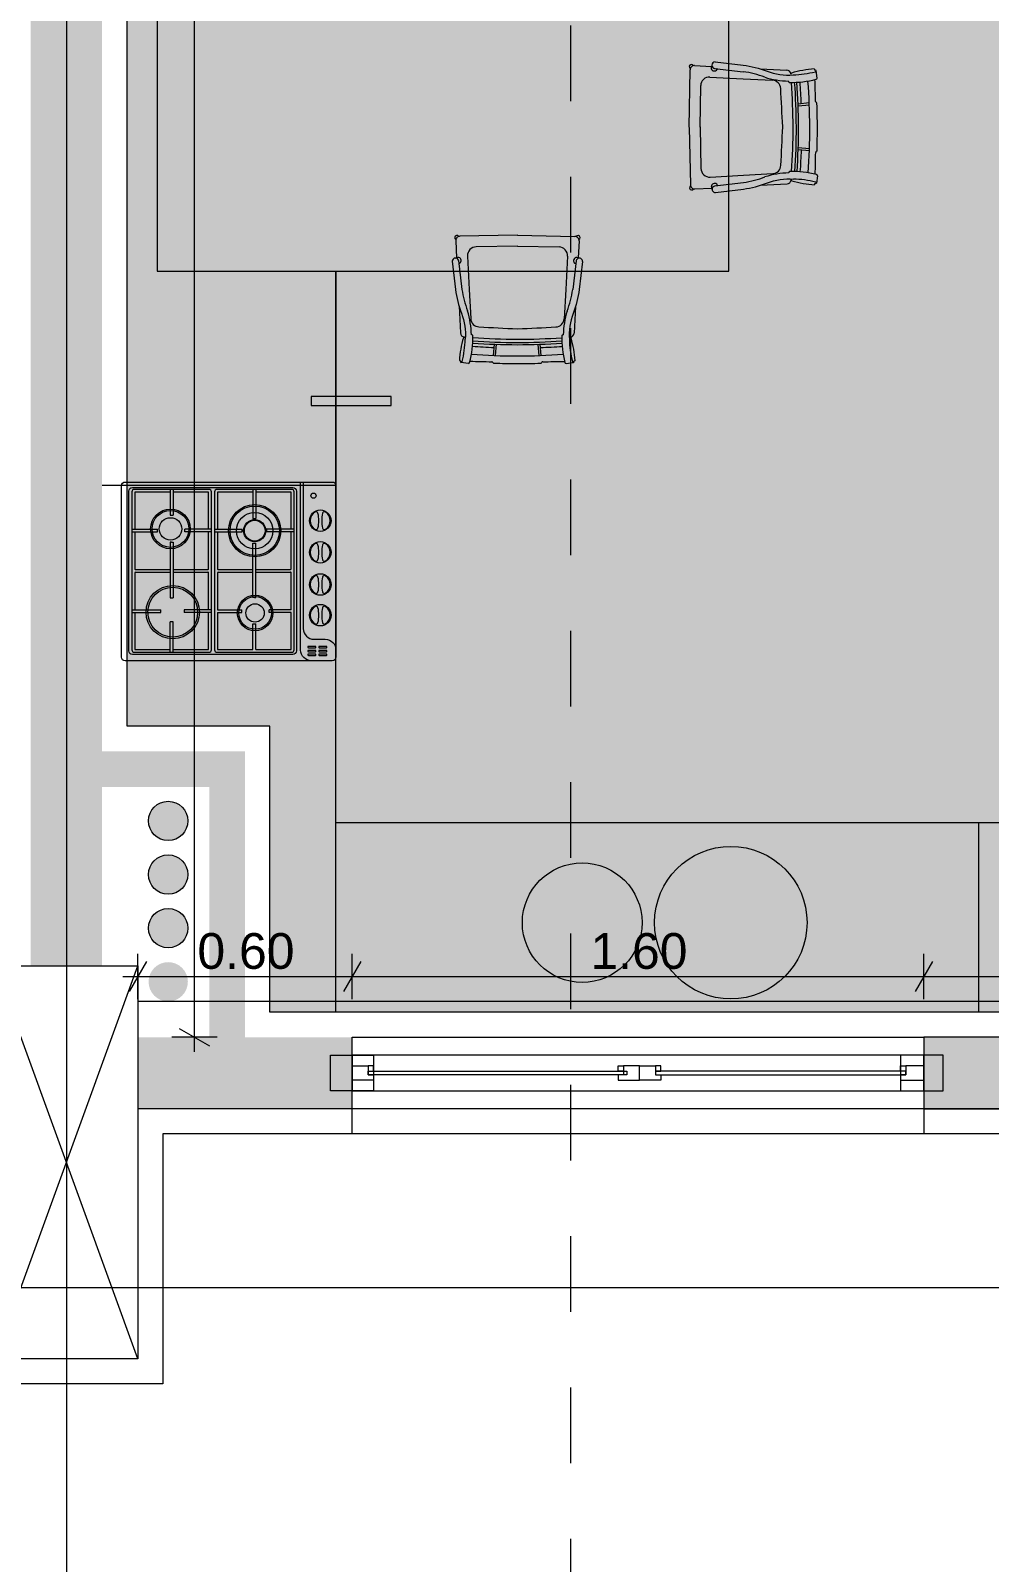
# Model space of a CAD drawing. Header units: millimetres. Extents: x 475616349 to 476941521, y 4620115302 to 4621446928.
# Drawn here: x 476518338 to 476521022, y 4620564166 to 4620568452 of the extents above; entities that cross this region are included whole.
import ezdxf

# ---------------------------------------------------------------- set-up
doc = ezdxf.new("R2010")
doc.units = ezdxf.units.MM
doc.header["$MEASUREMENT"] = 0
doc.linetypes.add('Dashed', pattern=[423.333333, 211.666667, -211.666667])
for name, color, linetype, lineweight in [('2D Drafting - General_Pen_No__1_Pen_No__7', 7, 'Continuous', 0), ('2D Drafting - General_Pen_No__250_Pen_No__7_Pen_No__250', 7, 'Continuous', 0), ('2D Drafting - General_Pen_No__250_Pen_No__7_Pen_No__7', 7, 'Continuous', 0), ('G-Anno-Nplt_Pen_No__151', 151, 'Continuous', 0), ('G-Anno-Nplt_Pen_No__4', 7, 'Continuous', 0), ('kar-panjara_Pen_No__7_Pen_No__7_Pen_No__7', 7, 'Continuous', 0), ('New_0_Pen_No__7', 7, 'Continuous', 0), ('New_2D Drafting - General_Pen_No__2_Pen_No__250', 7, 'Continuous', 0), ('New_reg_nak_Pen_No__7', 7, 'Continuous', 0), ('New_shenobebi_Pen_No__1', 1, 'Continuous', 0), ('New_zoma_Pen_No__4', 7, 'Continuous', 0), ('New_zoma_Pen_No__7', 7, 'Continuous', 0), ('shaxtebi da milebi_Pen_No__1_Pen_No__1_Pen_No__1', 1, 'Continuous', 0), ('shaxtebi da milebi_Pen_No__5_Pen_No__5_Pen_No__5', 5, 'Continuous', 0), ('zoma_Pen_No__142', 142, 'Continuous', 0), ('zoma_Pen_No__5_Pen_No__5', 5, 'Continuous', 0)]:
    doc.layers.add(name, color=color, linetype=linetype, lineweight=lineweight)
doc.layers.add('New_zoma', color=7, linetype='Continuous')
doc.layers.add('zoma', color=7, linetype='Continuous')
doc.layers.add('shaxtebi da milebi_Pen_No__5_Pen_No__5_Pen_No__252', color=7, linetype='Continuous', lineweight=0, true_color=0x666666)
doc.styles.add('GENERATED_STYLE_1', font='arial.ttf')
doc.styles.add('GENERATED_STYLE_2', font='arial.ttf')
doc.dimstyles.new('GENERATED_STYLE__1', dxfattribs={"dimtxt": 200, "dimasz": 64.421331, "dimexe": 0.18, "dimexo": 3, "dimgap": 0.09, "dimtad": 1, "dimtih": 1, "dimtoh": 1, "dimlfac": 0.001, "dimzin": 0, "dimdsep": 46, "dimtxsty": 'GENERATED_STYLE_2', "dimblk": 'ARROWHEAD_2', "dimblk1": 'ARROWHEAD_2', "dimblk2": 'ARROWHEAD_2', "dimcen": 0.09, "dimclrd": 142, "dimclre": 142, "dimclrt": 142, "dimadec": 0, "dimazin": 0, "dimtfac": 1, "dimtdec": 4, "dimtmove": 0, "dimatfit": 3, "dimfxl": 1, "dimtolj": 1, "dimtzin": 0, "dimarcsym": 0})
doc.dimstyles.new('GENERATED_STYLE__18', dxfattribs={"dimtxt": 100, "dimasz": 64.421331, "dimexe": 0.18, "dimexo": 3, "dimgap": 0.09, "dimtad": 1, "dimtih": 1, "dimtoh": 1, "dimlfac": 0.001, "dimzin": 0, "dimdsep": 46, "dimtxsty": 'GENERATED_STYLE_1', "dimblk": 'ARROWHEAD_2', "dimblk1": 'ARROWHEAD_2', "dimblk2": 'ARROWHEAD_2', "dimcen": 0.09, "dimclrd": 7, "dimclre": 7, "dimclrt": 7, "dimadec": 0, "dimazin": 0, "dimtfac": 1, "dimtdec": 4, "dimtmove": 0, "dimatfit": 3, "dimfxl": 1, "dimtolj": 1, "dimtzin": 0, "dimarcsym": 0})
doc.dimstyles.new('GENERATED_STYLE__19', dxfattribs={"dimtxt": 100, "dimasz": 64.421331, "dimexe": 0.18, "dimexo": 3, "dimgap": 0.09, "dimtad": 1, "dimlfac": 0.001, "dimzin": 0, "dimdsep": 46, "dimtxsty": 'GENERATED_STYLE_1', "dimblk": 'ARROWHEAD_2', "dimblk1": 'ARROWHEAD_2', "dimblk2": 'ARROWHEAD_2', "dimcen": 0.09, "dimclrd": 7, "dimclre": 7, "dimclrt": 7, "dimadec": 0, "dimazin": 0, "dimtfac": 1, "dimtdec": 4, "dimtmove": 0, "dimatfit": 3, "dimfxl": 1, "dimtolj": 1, "dimtzin": 0, "dimarcsym": 0})
doc.dimstyles.new('GENERATED_STYLE__47', dxfattribs={"dimtxt": 0.18, "dimasz": 364.8, "dimexe": 0.18, "dimexo": 0.0625, "dimgap": 0.09, "dimtad": 0, "dimtih": 1, "dimtoh": 1, "dimdec": 4, "dimzin": 0, "dimdsep": 46, "dimcen": 0.09, "dimadec": 0, "dimazin": 0, "dimtfac": 1, "dimtdec": 4, "dimtmove": 0, "dimatfit": 3, "dimldrblk": 'ARROWHEAD_11', "dimfxl": 1, "dimtolj": 1, "dimtzin": 0, "dimarcsym": 0})

# ---------------------------------------------------------------- blocks, each defined once
blk = doc.blocks.new('*D1480', base_point=(476577134.1, 4620325125.7))
at = {"layer": 'zoma_Pen_No__142', "color": 142, "linetype": 'Continuous', "lineweight": 0, "transparency": 16777216}
for p, q in [((476518262.8, 4620535883.6), (476518213.9, 4620535798.8)), ((476518238.4, 4620535777.6), (476518238.4, 4620535904.8)), ((476518662.8, 4620535883.6), (476518613.9, 4620535798.8)), ((476518638.4, 4620535777.6), (476518638.4, 4620535904.8)), ((476518238.4, 4620535841.2), (476518638.4, 4620535841.2))]:
    blk.add_line(p, q, dxfattribs=at)
blk = doc.blocks.new('ARROWHEAD_2')
at = {"color": 0, "linetype": 'Continuous', "lineweight": 0}
for p, q in [((0, 0), (-1, 0)), ((-0.378, -0.655), (0.378, 0.655))]:
    blk.add_line(p, q, dxfattribs=at)
blk = doc.blocks.new('*D1481', base_point=(476577134.1, 4620325125.7))
at = {"layer": 'zoma_Pen_No__142', "color": 142, "linetype": 'Continuous', "lineweight": 0, "transparency": 16777216}
for p, q in [((476518662.8, 4620535883.6), (476518613.9, 4620535798.8)), ((476518638.4, 4620535777.6), (476518638.4, 4620535904.8)), ((476525162.8, 4620535883.6), (476525113.9, 4620535798.8)), ((476525138.4, 4620535777.6), (476525138.4, 4620535904.8)), ((476518638.4, 4620535841.2), (476525138.4, 4620535841.2))]:
    blk.add_line(p, q, dxfattribs=at)
at = {"layer": 'zoma_Pen_No__142', "color": 142, "lineweight": 0, "transparency": 16777216, "char_height": 200, "attachment_point": 7, "style": 'GENERATED_STYLE_2'}
for s, insert in [('\\A1;{\\pql;\\fArial CYR|b0|i0|c204|p34;6.50}', (476521622.3, 4620535881.2)), ('\\A1;{\\pql;\\fArial CYR|b0|i0|c204|p34;0.40}', (476524581.8, 4620535881.2))]:
    blk.add_mtext(s, dxfattribs=dict(at, insert=insert))
blk = doc.blocks.new('*D1619', base_point=(476577134.1, 4620325125.7))
at = {"layer": 'zoma_Pen_No__142', "color": 142, "linetype": 'Continuous', "lineweight": 0, "transparency": 16777216}
for p, q in [((476511538.4, 4620562589.8), (476511538.4, 4620562717)), ((476518438.4, 4620562589.8), (476518438.4, 4620562717)), ((476511562.8, 4620562695.8), (476511513.9, 4620562611)), ((476518462.8, 4620562695.8), (476518413.9, 4620562611)), ((476511538.4, 4620562653.4), (476518438.4, 4620562653.4))]:
    blk.add_line(p, q, dxfattribs=at)
at = {"layer": 'zoma_Pen_No__142', "color": 142, "lineweight": 0, "transparency": 16777216, "insert": (476514722.3, 4620562693.4), "char_height": 200, "attachment_point": 7, "style": 'GENERATED_STYLE_2'}
blk.add_mtext('\\A1;{\\pql;\\fArial CYR|b0|i0|c204|p34;6.90}', dxfattribs=at)
blk = doc.blocks.new('*D1620', base_point=(476577134.1, 4620325125.7))
at = {"layer": 'zoma_Pen_No__142', "color": 142, "linetype": 'Continuous', "lineweight": 0, "transparency": 16777216}
for p, q in [((476518438.4, 4620562589.8), (476518438.4, 4620562717)), ((476525338.4, 4620562589.8), (476525338.4, 4620562717)), ((476518462.8, 4620562695.8), (476518413.9, 4620562611)), ((476525362.8, 4620562695.8), (476525313.9, 4620562611)), ((476518438.4, 4620562653.4), (476525338.4, 4620562653.4))]:
    blk.add_line(p, q, dxfattribs=at)
at = {"layer": 'zoma_Pen_No__142', "color": 142, "lineweight": 0, "transparency": 16777216, "insert": (476521622.3, 4620562693.4), "char_height": 200, "attachment_point": 7, "style": 'GENERATED_STYLE_2'}
blk.add_mtext('\\A1;{\\pql;\\fArial CYR|b0|i0|c204|p34;6.90}', dxfattribs=at)
blk = doc.blocks.new('*D1962', base_point=(476577134.1, 4620325125.7))
at = {"layer": 'New_zoma_Pen_No__4', "color": 7, "linetype": 'Continuous', "lineweight": 0, "transparency": 16777216}
for p, q in [((476518638.4, 4620565741.7), (476518638.4, 4620565868.8)), ((476519238.1, 4620565741.7), (476519238.1, 4620565868.8)), ((476518662.8, 4620565847.6), (476518613.9, 4620565762.9)), ((476519262.6, 4620565847.6), (476519213.7, 4620565762.9)), ((476518596.9, 4620565805.3), (476518638.4, 4620565805.3)), ((476518638.4, 4620565805.3), (476519238.1, 4620565805.3))]:
    blk.add_line(p, q, dxfattribs=at)
at = {"layer": 'New_zoma_Pen_No__7', "color": 7, "lineweight": 0, "transparency": 16777216, "insert": (476518805.2, 4620565825.3), "char_height": 100, "attachment_point": 7, "style": 'GENERATED_STYLE_1'}
blk.add_mtext('\\A1;{\\pql;\\fArial|b0|i0|c0|p34;0.60}', dxfattribs=at)
blk = doc.blocks.new('*D1963', base_point=(476577134.1, 4620325125.7))
at = {"layer": 'New_zoma_Pen_No__4', "color": 7, "linetype": 'Continuous', "lineweight": 0, "transparency": 16777216}
for p, q in [((476519238.1, 4620565741.7), (476519238.1, 4620565868.8)), ((476520838.2, 4620565741.7), (476520838.2, 4620565868.8)), ((476519262.6, 4620565847.6), (476519213.7, 4620565762.9)), ((476520862.6, 4620565847.6), (476520813.7, 4620565762.9)), ((476519238.1, 4620565805.3), (476520838.2, 4620565805.3))]:
    blk.add_line(p, q, dxfattribs=at)
at = {"layer": 'New_zoma_Pen_No__7', "color": 7, "lineweight": 0, "transparency": 16777216, "insert": (476519905.1, 4620565825.3), "char_height": 100, "attachment_point": 7, "style": 'GENERATED_STYLE_1'}
blk.add_mtext('\\A1;{\\pql;\\fArial|b0|i0|c0|p34;1.60}', dxfattribs=at)
blk = doc.blocks.new('*D1964', base_point=(476577134.1, 4620325125.7))
at = {"layer": 'New_zoma_Pen_No__4', "color": 7, "linetype": 'Continuous', "lineweight": 0, "transparency": 16777216}
for p, q in [((476520838.2, 4620565741.7), (476520838.2, 4620565868.8)), ((476521838.4, 4620565741.7), (476521838.4, 4620565868.8)), ((476520862.6, 4620565847.6), (476520813.7, 4620565762.9)), ((476521813.9, 4620565762.9), (476521862.8, 4620565847.6)), ((476520838.2, 4620565805.3), (476521838.4, 4620565805.3)), ((476521838.4, 4620565805.3), (476521879.8, 4620565805.3))]:
    blk.add_line(p, q, dxfattribs=at)
at = {"layer": 'New_zoma_Pen_No__7', "color": 7, "lineweight": 0, "transparency": 16777216, "insert": (476521205.2, 4620565825.3), "char_height": 100, "attachment_point": 7, "style": 'GENERATED_STYLE_1'}
blk.add_mtext('\\A1;{\\pql;\\fArial|b0|i0|c0|p34;1.00}', dxfattribs=at)
blk = doc.blocks.new('*D1972', base_point=(476577134.1, 4620325125.7))
at = {"layer": 'New_zoma_Pen_No__4', "color": 7, "linetype": 'Continuous', "lineweight": 0, "transparency": 16777216}
for p, q in [((476518796.8, 4620575385.6), (476518796.8, 4620575427)), ((476518860.4, 4620575385.6), (476518733.2, 4620575385.6)), ((476518839.2, 4620575361.1), (476518754.4, 4620575410)), ((476518796.8, 4620565635.6), (476518796.8, 4620575385.6)), ((476518754.4, 4620565660), (476518839.2, 4620565611.1)), ((476518860.4, 4620565635.6), (476518733.2, 4620565635.6)), ((476518796.8, 4620565594.1), (476518796.8, 4620565635.6))]:
    blk.add_line(p, q, dxfattribs=at)
at = {"layer": 'New_zoma_Pen_No__7', "color": 7, "lineweight": 0, "transparency": 16777216, "insert": (476518776.8, 4620570377.5), "char_height": 100, "attachment_point": 7, "rotation": 90, "style": 'GENERATED_STYLE_1'}
blk.add_mtext('\\A1;{\\pql;\\fArial|b0|i0|c0|p34;9.75}', dxfattribs=at)
blk = doc.blocks.new('ARROWHEAD_11')
at = {"color": 0, "linetype": 'Continuous', "lineweight": 0}
blk.add_line((0, 0), (-1, 0), dxfattribs=at)
at = {"color": 0, "linetype": 'Continuous', "lineweight": 0, "const_width": 0.25, "flags": 128}
blk.add_lwpolyline([(-0.125, 0, 1), (0.125, 0, 1)], format="xyb", close=True, dxfattribs=at)

msp = doc.modelspace()

# ---------------------------------------------------------------- hatches: boundary and pattern name
at = {"layer": '2D Drafting - General_Pen_No__250_Pen_No__7_Pen_No__7', "linetype": 'Continuous', "lineweight": 0}
for points in [[(476518338.366, 4620571635.567), (476518338.366, 4620565835.567), (476518538.366, 4620565835.567), (476518538.366, 4620571635.567)], [(476518938.366, 4620566435.696), (476518938.366, 4620565635.567), (476518838.366, 4620565635.567), (476518838.366, 4620566335.509), (476518538.366, 4620566335.509), (476518538.366, 4620566435.696)], [(476519238.149, 4620565635.567), (476519238.149, 4620565435.567), (476518638.366, 4620565435.567), (476518638.366, 4620565635.567)], [(476520838.151, 4620565635.567), (476520838.151, 4620565435.508), (476521838.366, 4620565435.508), (476521838.366, 4620565635.567)]]:
    msp.add_hatch(color=7, dxfattribs=at).paths.add_polyline_path(points)
at = {"layer": 'G-Anno-Nplt_Pen_No__151', "linetype": 'Continuous', "lineweight": 0, "true_color": 0x1f2f3f}
msp.add_hatch(color=169, dxfattribs=at).paths.add_polyline_path([(476525268.366, 4620581965.567), (476525268.366, 4620575605.567), (476525068.366, 4620575605.567), (476525068.366, 4620575305.567), (476524768.366, 4620575305.567), (476524768.366, 4620574444.549), (476525168.366, 4620574444.549), (476525168.366, 4620572105.567), (476525068.366, 4620572105.567), (476525068.366, 4620571565.567), (476525168.366, 4620571565.567), (476525168.366, 4620568105.567), (476521768.366, 4620568105.567), (476521768.366, 4620565705.567), (476519008.366, 4620565705.567), (476519008.366, 4620566505.696), (476518608.366, 4620566505.696), (476518608.366, 4620571565.567), (476518708.366, 4620571565.567), (476518708.366, 4620572105.567), (476518608.366, 4620572105.567), (476518608.366, 4620573392.859), (476518538.366, 4620573392.859), (476518538.366, 4620575135.567), (476518638.366, 4620575135.567), (476518638.366, 4620575385.567), (476518938.366, 4620575385.567), (476518938.366, 4620576406.585), (476518538.366, 4620576406.585), (476518538.366, 4620577008.837), (476518608.366, 4620577008.837), (476518608.366, 4620581065.57), (476522108.366, 4620581065.57), (476522108.366, 4620582165.567), (476525068.366, 4620582165.567), (476525068.366, 4620581965.567)])
at = {"layer": 'shaxtebi da milebi_Pen_No__1_Pen_No__1_Pen_No__1', "linetype": 'Continuous', "lineweight": 0}
msp.add_hatch(color=1, dxfattribs=at).paths.add_polyline_path([(476518723.489, 4620565845.509, -1), (476518723.489, 4620565735.509, -1)])
at = {"layer": 'shaxtebi da milebi_Pen_No__5_Pen_No__5_Pen_No__252', "linetype": 'Continuous', "lineweight": 0, "true_color": 0x666666}
msp.add_hatch(color=251, dxfattribs=at).paths.add_polyline_path([(476518723.489, 4620566295.509, -1), (476518723.489, 4620566185.509, -1)])
at = {"layer": 'shaxtebi da milebi_Pen_No__5_Pen_No__5_Pen_No__5', "linetype": 'Continuous', "lineweight": 0}
for points in [[(476518723.489, 4620566145.509, -1), (476518723.489, 4620566035.509, -1)], [(476518723.489, 4620565995.509, -1), (476518723.489, 4620565885.509, -1)]]:
    msp.add_hatch(color=5, dxfattribs=at).paths.add_polyline_path(points)

# ---------------------------------------------------------------- linework, layer by layer
at = {"layer": '2D Drafting - General_Pen_No__1_Pen_No__7', "color": 7, "linetype": 'Continuous', "lineweight": 0}
for p, q in [((476518238.366, 4620564735.567), (476518638.366, 4620565835.567)), ((476518638.366, 4620564735.567), (476518238.366, 4620565835.567))]:
    msp.add_line(p, q, dxfattribs=at)
at = {"layer": '2D Drafting - General_Pen_No__1_Pen_No__7', "color": 7, "linetype": 'Continuous', "lineweight": 0, "flags": 128}
for points in [[(476518638.366, 4620564735.567), (476518238.366, 4620564735.567), (476518238.366, 4620565835.567), (476518638.366, 4620565835.567)], [(476518638.366, 4620565435.567), (476525138.366, 4620565435.567), (476525138.366, 4620565735.567), (476518638.366, 4620565735.567)]]:
    msp.add_lwpolyline(points, close=True, dxfattribs=at)
at = {"layer": '2D Drafting - General_Pen_No__250_Pen_No__7_Pen_No__250', "color": 7, "linetype": 'Continuous', "lineweight": 0, "flags": 128}
msp.add_lwpolyline([(476520838.151, 4620565635.567), (476520838.151, 4620565435.508), (476521838.366, 4620565435.508), (476521838.366, 4620565635.567)], close=True, dxfattribs=at)
at = {"layer": 'G-Anno-Nplt_Pen_No__4', "color": 7, "linetype": 'Continuous', "lineweight": 0, "flags": 128}
msp.add_lwpolyline([(476525168.366, 4620568105.567), (476521768.366, 4620568105.567), (476521768.366, 4620565705.567), (476519008.366, 4620565705.567), (476519008.366, 4620566505.696), (476518608.366, 4620566505.696), (476518608.366, 4620571565.567), (476518708.366, 4620571565.567), (476518708.366, 4620572105.567), (476518608.366, 4620572105.567), (476518608.366, 4620573392.859), (476518538.366, 4620573392.859), (476518538.366, 4620575135.567), (476518638.366, 4620575135.567), (476518638.366, 4620575385.567), (476518938.366, 4620575385.567), (476518938.366, 4620576406.585), (476518538.366, 4620576406.585), (476518538.366, 4620577008.837), (476518608.366, 4620577008.837), (476518608.366, 4620581065.57), (476522108.366, 4620581065.57), (476522108.366, 4620582165.567), (476525068.366, 4620582165.567)], dxfattribs=at)
at = {"layer": 'kar-panjara_Pen_No__7_Pen_No__7_Pen_No__7', "color": 7, "linetype": 'Continuous', "lineweight": 0, "flags": 128}
for points in [[(476519297.824, 4620565485.142), (476519177.824, 4620565485.142), (476519177.824, 4620565585.142), (476519297.824, 4620565585.142)], [(476520838.151, 4620565585.141), (476519238.149, 4620565585.085), (476519238.149, 4620565485.141), (476520838.151, 4620565485.196)], [(476520772.721, 4620565485.142), (476520892.721, 4620565485.142), (476520892.721, 4620565585.142), (476520772.721, 4620565585.142)], [(476519238.149, 4620565555.026), (476519283.149, 4620565555.026), (476519283.149, 4620565540.026), (476519283.149, 4620565530.025), (476519297.824, 4620565530.025), (476519297.824, 4620565515.026), (476519238.149, 4620565515.026)], [(476519297.824, 4620565555.026), (476519283.149, 4620565555.026), (476519283.149, 4620565540.026), (476519297.824, 4620565540.026)], [(476519283.149, 4620565540.026), (476520006.989, 4620565540.026), (476520006.989, 4620565530.025), (476519283.149, 4620565530.025)], [(476520042.721, 4620565555.026), (476519997.721, 4620565555.026), (476519997.721, 4620565540.026), (476519997.721, 4620565530.025), (476519982.721, 4620565530.025), (476519982.721, 4620565515.026), (476520042.721, 4620565515.026)], [(476519982.721, 4620565555.026), (476519997.721, 4620565555.026), (476519997.721, 4620565540.026), (476519982.721, 4620565540.026)], [(476520042.721, 4620565555.026), (476520087.721, 4620565555.026), (476520087.721, 4620565540.026), (476520087.721, 4620565530.025), (476520102.721, 4620565530.025), (476520102.721, 4620565515.026), (476520042.721, 4620565515.026)], [(476520102.721, 4620565555.026), (476520087.721, 4620565555.026), (476520087.721, 4620565540.026), (476520102.721, 4620565540.026)], [(476520787.721, 4620565540.026), (476520087.721, 4620565540.026), (476520087.721, 4620565530.025), (476520787.721, 4620565530.025)], [(476520838.151, 4620565555.026), (476520787.721, 4620565555.026), (476520787.721, 4620565540.026), (476520787.721, 4620565530.025), (476520772.721, 4620565530.025), (476520772.721, 4620565515.026), (476520838.151, 4620565515.026)], [(476520772.721, 4620565555.026), (476520787.721, 4620565555.026), (476520787.721, 4620565540.026), (476520772.721, 4620565540.026)]]:
    msp.add_lwpolyline(points, close=True, dxfattribs=at)
at = {"layer": 'New_0_Pen_No__7', "color": 7, "linetype": 'Continuous', "lineweight": 0}
for p, q in [((476520196.797, 4620568354.009), (476520244.421, 4620568351.643)), ((476520181.68, 4620568181.838), (476520184.02, 4620568342.028)), ((476520239.368, 4620568321.849), (476520332.85, 4620568317.205)), ((476520252.127, 4620568345.986), (476520332.792, 4620568336.865)), ((476520257.938, 4620568340.76), (476520258.853, 4620568341.864)), ((476520332.85, 4620568317.205), (476520414.618, 4620568313.144)), ((476520380.104, 4620568344.903), (476520454.654, 4620568341.2)), ((476520531.908, 4620568344.354), (476520532.852, 4620568340.68)), ((476520533.143, 4620568340.755), (476520532.852, 4620568340.68)), ((476520539.658, 4620568318.938), (476520537.096, 4620568340.09)), ((476520212.111, 4620568181.287), (476520213.814, 4620568297.886)), ((476520460.109, 4620568308.58), (476520460.089, 4620568310.613)), ((476520517.626, 4620568249.253), (476520486.347, 4620568246.307)), ((476520517.948, 4620568243.17), (476520486.577, 4620568240.215)), ((476520538.157, 4620568250.204), (476520536.529, 4620568251.463)), ((476520212.108, 4620568182.355), (476520214.499, 4620568065.768)), ((476520181.683, 4620568180.769), (476520184.968, 4620568020.597)), ((476520518.021, 4620568115.337), (476520486.725, 4620568118.099)), ((476520518.307, 4620568121.423), (476520486.919, 4620568124.192)), ((476520538.557, 4620568114.508), (476520536.936, 4620568113.239)), ((476520460.855, 4620568055.673), (476520460.847, 4620568053.639)), ((476520197.816, 4620568008.691), (476520245.424, 4620568011.337)), ((476520240.194, 4620568041.956), (476520333.647, 4620568047.151)), ((476520253.097, 4620568017.04), (476520333.708, 4620568026.637)), ((476520258.878, 4620568022.3), (476520259.799, 4620568021.202)), ((476520333.647, 4620568047.151), (476520415.39, 4620568051.695)), ((476520381.066, 4620568018.878), (476520455.593, 4620568023.021)), ((476520532.864, 4620568020.322), (476520533.786, 4620568024.002)), ((476520534.077, 4620568023.929), (476520533.786, 4620568024.002)), ((476520540.464, 4620568045.784), (476520538.027, 4620568024.617)), ((476519528.156, 4620567863.641), (476519530.61, 4620567816.022)), ((476519700.299, 4620567879.076), (476519540.114, 4620567876.44)), ((476519701.762, 4620567848.646), (476519585.165, 4620567846.727)), ((476519700.693, 4620567848.647), (476519817.285, 4620567846.471)), ((476519701.368, 4620567879.075), (476519861.546, 4620567876.086)), ((476519873.476, 4620567863.26), (476519870.917, 4620567815.647)), ((476519536.281, 4620567808.326), (476519545.552, 4620567727.678)), ((476519541.518, 4620567802.525), (476519540.416, 4620567801.608)), ((476519561.25, 4620567821.129), (476519566.066, 4620567727.655)), ((476519841.144, 4620567820.82), (476519836.121, 4620567727.357)), ((476519865.229, 4620567807.964), (476519855.78, 4620567727.336)), ((476519859.979, 4620567802.174), (476519861.079, 4620567801.254)), ((476519566.066, 4620567727.655), (476519570.279, 4620567645.895)), ((476519836.121, 4620567727.357), (476519831.728, 4620567645.607)), ((476519537.601, 4620567680.351), (476519541.441, 4620567605.808)), ((476519863.628, 4620567679.992), (476519859.622, 4620567605.457)), ((476519574.072, 4620567600.414), (476519572.039, 4620567600.429)), ((476519826.98, 4620567600.135), (476519829.013, 4620567600.146)), ((476519633.505, 4620567543.006), (476519636.393, 4620567574.291)), ((476519639.589, 4620567542.696), (476519642.486, 4620567574.072)), ((476519761.336, 4620567542.562), (476519758.508, 4620567573.944)), ((476519767.421, 4620567542.859), (476519764.602, 4620567574.15)), ((476519538.43, 4620567528.548), (476519542.106, 4620567527.611)), ((476519542.032, 4620567527.32), (476519542.106, 4620567527.611)), ((476519563.861, 4620567520.845), (476519542.704, 4620567523.368)), ((476519632.592, 4620567522.473), (476519631.329, 4620567524.1)), ((476519768.288, 4620567522.324), (476519769.555, 4620567523.947)), ((476519837.016, 4620567520.544), (476519858.178, 4620567523.02)), ((476519862.463, 4620567528.191), (476519858.785, 4620567527.262)), ((476519858.859, 4620567526.971), (476519858.785, 4620567527.262)), ((476518729.128, 4620567160.062), (476518629.631, 4620567160.062)), ((476518629.631, 4620567160.062), (476518629.631, 4620567057.174)), ((476518729.128, 4620567168.062), (476518729.128, 4620567096.23)), ((476518737.128, 4620567168.062), (476518737.128, 4620567096.23)), ((476518836.626, 4620567160.062), (476518737.128, 4620567160.062)), ((476518836.626, 4620567057.174), (476518836.626, 4620567160.062)), ((476518861.081, 4620567160.062), (476518861.081, 4620567057.174)), ((476518960.579, 4620567160.062), (476518861.081, 4620567160.062)), ((476518960.579, 4620567168.062), (476518960.579, 4620567086.528)), ((476518968.579, 4620567168.062), (476518968.579, 4620567086.528)), ((476519068.076, 4620567160.062), (476518968.579, 4620567160.062)), ((476519068.076, 4620567057.174), (476519068.076, 4620567160.062)), ((476519094.053, 4620567188.703), (476519101.63, 4620567188.703)), ((476518729.128, 4620567096.23), (476518737.128, 4620567096.23)), ((476518960.579, 4620567086.528), (476518968.579, 4620567086.528)), ((476518621.631, 4620567057.174), (476518693.461, 4620567057.174)), ((476518621.631, 4620567049.174), (476518693.461, 4620567049.174)), ((476518629.631, 4620567049.174), (476518629.631, 4620566946.285)), ((476518693.461, 4620567049.174), (476518693.461, 4620567057.174)), ((476518770.088, 4620567049.174), (476518770.088, 4620567057.174)), ((476518844.626, 4620567057.174), (476518770.088, 4620567057.174)), ((476518844.626, 4620567049.174), (476518770.088, 4620567049.174)), ((476518836.626, 4620566946.285), (476518836.626, 4620567049.174)), ((476518853.081, 4620567057.174), (476518930.5, 4620567057.174)), ((476518853.081, 4620567049.174), (476518930.5, 4620567049.174)), ((476518861.081, 4620567049.174), (476518861.081, 4620566946.285)), ((476518930.5, 4620567049.174), (476518930.5, 4620567057.174)), ((476518998.883, 4620567057.174), (476518998.883, 4620567049.174)), ((476519076.076, 4620567057.174), (476518998.883, 4620567057.174)), ((476519076.076, 4620567049.174), (476518998.883, 4620567049.174)), ((476519068.076, 4620566946.285), (476519068.076, 4620567049.174)), ((476518733.128, 4620567020.76), (476518729.128, 4620567020.76)), ((476518729.128, 4620567020.76), (476518729.128, 4620566864.424)), ((476518733.128, 4620567020.76), (476518737.128, 4620567020.76)), ((476518737.128, 4620567020.76), (476518737.128, 4620566864.424)), ((476518960.579, 4620567017.525), (476518968.579, 4620567017.525)), ((476518960.579, 4620566865.503), (476518960.579, 4620567017.525)), ((476518968.579, 4620566865.503), (476518968.579, 4620567017.525)), ((476518631.631, 4620566944.285), (476518729.128, 4620566944.285)), ((476518737.128, 4620566944.285), (476518834.626, 4620566944.285)), ((476518863.081, 4620566944.285), (476518960.579, 4620566944.285)), ((476518968.579, 4620566944.285), (476519066.076, 4620566944.285)), ((476518629.631, 4620566934.285), (476518629.631, 4620566831.396)), ((476518631.631, 4620566936.285), (476518729.128, 4620566936.285)), ((476518737.128, 4620566936.285), (476518834.626, 4620566936.285)), ((476518836.626, 4620566831.396), (476518836.626, 4620566934.285)), ((476518861.081, 4620566934.285), (476518861.081, 4620566831.396)), ((476518863.081, 4620566936.285), (476518960.579, 4620566936.285)), ((476518968.579, 4620566936.285), (476519066.076, 4620566936.285)), ((476519068.076, 4620566831.396), (476519068.076, 4620566934.285)), ((476518729.128, 4620566864.424), (476518737.128, 4620566864.424)), ((476518964.579, 4620566865.503), (476518960.579, 4620566865.503)), ((476518964.579, 4620566865.503), (476518968.579, 4620566865.503)), ((476518621.631, 4620566831.396), (476518703.175, 4620566831.396)), ((476518621.631, 4620566823.396), (476518703.175, 4620566823.396)), ((476518629.631, 4620566823.396), (476518629.631, 4620566720.507)), ((476518703.175, 4620566823.396), (476518703.175, 4620566831.396)), ((476518767.927, 4620566831.396), (476518767.927, 4620566823.396)), ((476518844.626, 4620566831.396), (476518767.927, 4620566831.396)), ((476518844.626, 4620566823.396), (476518767.927, 4620566823.396)), ((476518836.626, 4620566720.507), (476518836.626, 4620566823.396)), ((476518861.081, 4620566831.396), (476518929.815, 4620566831.396)), ((476518861.081, 4620566823.396), (476518861.081, 4620566720.507)), ((476518861.081, 4620566823.396), (476518929.815, 4620566823.396)), ((476518929.815, 4620566823.396), (476518929.815, 4620566831.396)), ((476519006.436, 4620566823.396), (476519006.436, 4620566831.396)), ((476519068.076, 4620566831.396), (476519006.436, 4620566831.396)), ((476519068.076, 4620566823.396), (476519006.436, 4620566823.396)), ((476519068.076, 4620566720.507), (476519068.076, 4620566823.396)), ((476518737.128, 4620566797.577), (476518729.128, 4620566797.577)), ((476518729.128, 4620566712.507), (476518729.128, 4620566797.577)), ((476518737.128, 4620566712.507), (476518737.128, 4620566797.577)), ((476518960.579, 4620566792.186), (476518968.579, 4620566792.186)), ((476518960.579, 4620566720.507), (476518960.579, 4620566792.186)), ((476518968.579, 4620566720.507), (476518968.579, 4620566792.186)), ((476518629.631, 4620566720.507), (476518729.128, 4620566720.507)), ((476518737.128, 4620566720.507), (476518836.626, 4620566720.507)), ((476518861.081, 4620566720.507), (476518960.579, 4620566720.507)), ((476518968.579, 4620566720.507), (476519068.076, 4620566720.507))]:
    msp.add_line(p, q, dxfattribs=at)
for points in [[(476518692.836, 4620567778.703), (476520293.073, 4620567778.703), (476520293.073, 4620568624.163), (476518692.836, 4620568624.163)], [(476519123.818, 4620567403.204), (476519347.315, 4620567403.204), (476519347.315, 4620567428.019), (476519123.818, 4620567428.019)]]:
    msp.add_lwpolyline(points, close=True, dxfattribs=at)
for points in [[(476520245.031, 4620568355.498), (476520244.706, 4620568353.175, -0.08130171), (476520243.044, 4620568347.827)], [(476520332.738, 4620568355.193, -0.05838097), (476520399.478, 4620568338.256, 0.11288216), (476520472.304, 4620568327.967)], [(476520246.057, 4620568007.487), (476520245.718, 4620568009.807, 0.08130171), (476520244.025, 4620568015.145)], [(476520333.762, 4620568008.309, 0.05838097), (476520400.401, 4620568025.64, -0.11288216), (476520473.164, 4620568036.358)], [(476519526.757, 4620567815.405), (476519529.079, 4620567815.734, 0.08130171), (476519534.423, 4620567817.406)], [(476519874.769, 4620567815.021), (476519872.448, 4620567815.356, -0.08130171), (476519867.107, 4620567817.039)], [(476519527.224, 4620567727.698, 0.05838097), (476519544.284, 4620567660.989, -0.11288216), (476519554.708, 4620567588.182)], [(476519874.109, 4620567727.315, -0.05838097), (476519856.901, 4620567660.645, 0.11288216), (476519846.317, 4620567587.861)], [(476519101.63, 4620567188.703), (476519101.63, 4620566778.934, 0.41421356), (476519131.63, 4620566748.934), (476519162.836, 4620566748.934, -0.41421356), (476519192.836, 4620566718.934), (476519192.836, 4620566698.703, -0.41421356), (476519182.836, 4620566688.703), (476519124.053, 4620566688.703, -0.41421356), (476519094.053, 4620566718.703), (476519094.053, 4620567188.703)]]:
    msp.add_lwpolyline(points, format="xyb", dxfattribs=at)
for points in [[(476520254.179, 4620568364.132), (476520332.738, 4620568355.248)], [(476520255.256, 4620567998.907), (476520333.762, 4620568008.253)], [(476519518.139, 4620567806.241), (476519527.168, 4620567727.698)], [(476519883.366, 4620567805.838), (476519874.164, 4620567727.315)], [(476519192.836, 4620567778.703), (476519192.836, 4620567178.703), (476518538.669, 4620567178.703)], [(476519192.836, 4620565705.567), (476519192.836, 4620567778.703)], [(476519192.836, 4620567178.703), (476518692.836, 4620567178.703)], [(476519292.836, 4620566235.567), (476519192.836, 4620566235.567)], [(476521615.582, 4620565705.567), (476521615.582, 4620566235.567), (476519292.836, 4620566235.567)], [(476520992.421, 4620565705.567), (476520992.421, 4620566235.567)]]:
    msp.add_lwpolyline(points, dxfattribs=at)
for points in [[(476518592.836, 4620566698.703), (476518592.836, 4620567178.703, -0.41421356), (476518602.836, 4620567188.703), (476519182.836, 4620567188.703, -0.41421356), (476519192.836, 4620567178.703), (476519192.836, 4620566698.703, -0.41421356), (476519182.836, 4620566688.703), (476518602.836, 4620566688.703, -0.41421356)], [(476518613.138, 4620566716.279), (476518613.138, 4620567163.412, -0.41421356), (476518623.138, 4620567173.412), (476519072.114, 4620567173.412, -0.41421356), (476519082.114, 4620567163.412), (476519082.114, 4620566716.279, -0.41421356), (476519072.114, 4620566706.279), (476518623.138, 4620566706.279, -0.41421356)], [(476518628.631, 4620566712.507), (476518837.626, 4620566712.507, 0.41421356), (476518844.626, 4620566719.507), (476518844.626, 4620567161.062, 0.41421356), (476518837.626, 4620567168.062), (476518628.631, 4620567168.062, 0.41421356), (476518621.631, 4620567161.062), (476518621.631, 4620566719.507, 0.41421356)], [(476518860.081, 4620566712.507), (476519069.076, 4620566712.507, 0.41421356), (476519076.076, 4620566719.507), (476519076.076, 4620567161.062, 0.41421356), (476519069.076, 4620567168.062), (476518860.081, 4620567168.062, 0.41421356), (476518853.081, 4620567161.062), (476518853.081, 4620566719.507, 0.41421356)], [(476519115.738, 4620566725.135), (476519135.581, 4620566725.135, 0.41421356), (476519137.081, 4620566726.635), (476519137.081, 4620566727.316, 0.41421356), (476519135.581, 4620566728.816), (476519115.738, 4620566728.816, 0.41421356), (476519114.238, 4620566727.316), (476519114.238, 4620566726.635, 0.41421356)], [(476519146.412, 4620566725.135), (476519166.256, 4620566725.135, 0.41421356), (476519167.756, 4620566726.635), (476519167.756, 4620566727.316, 0.41421356), (476519166.256, 4620566728.816), (476519146.412, 4620566728.816, 0.41421356), (476519144.912, 4620566727.316), (476519144.912, 4620566726.635, 0.41421356)], [(476519115.738, 4620566714.051), (476519135.581, 4620566714.051, 0.41421356), (476519137.081, 4620566715.551), (476519137.081, 4620566716.232, 0.41421356), (476519135.581, 4620566717.732), (476519115.738, 4620566717.732, 0.41421356), (476519114.238, 4620566716.232), (476519114.238, 4620566715.551, 0.41421356)], [(476519115.738, 4620566703.62), (476519135.581, 4620566703.62, 0.41421356), (476519137.081, 4620566705.12), (476519137.081, 4620566705.801, 0.41421356), (476519135.581, 4620566707.301), (476519115.738, 4620566707.301, 0.41421356), (476519114.238, 4620566705.801), (476519114.238, 4620566705.12, 0.41421356)], [(476519146.412, 4620566714.051), (476519166.256, 4620566714.051, 0.41421356), (476519167.756, 4620566715.551), (476519167.756, 4620566716.232, 0.41421356), (476519166.256, 4620566717.732), (476519146.412, 4620566717.732, 0.41421356), (476519144.912, 4620566716.232), (476519144.912, 4620566715.551, 0.41421356)], [(476519146.412, 4620566703.62), (476519166.256, 4620566703.62, 0.41421356), (476519167.756, 4620566705.12), (476519167.756, 4620566705.801, 0.41421356), (476519166.256, 4620566707.301), (476519146.412, 4620566707.301, 0.41421356), (476519144.912, 4620566705.801), (476519144.912, 4620566705.12, 0.41421356)]]:
    msp.add_lwpolyline(points, format="xyb", close=True, dxfattribs=at)
for centre, radius in [((476519130.123, 4620567150.58), 7.238), ((476518729.699, 4620567057.524), 55.491), ((476518965.557, 4620567052.59), 73.016), ((476518965.557, 4620567052.59), 69.016), ((476518729.699, 4620567057.524), 51.491), ((476518729.699, 4620567057.524), 31.491), ((476518965.557, 4620567052.59), 51.016), ((476518965.557, 4620567052.59), 31.016), ((476518965.557, 4620567052.59), 29.016), ((476519149.08, 4620567080.736), 30.129), ((476519149.08, 4620566991.981), 30.129), ((476518736.158, 4620566824.676), 74.695), ((476519149.08, 4620566902.018), 30.129), ((476518736.158, 4620566824.676), 69.695), ((476518966.586, 4620566822.392), 49.661), ((476518966.586, 4620566822.392), 45.661), ((476518966.586, 4620566822.392), 25.661), ((476519149.08, 4620566816.282), 30.129), ((476520298.171, 4620565955.963), 213.353), ((476519882.165, 4620565955.963), 167.489)]:
    msp.add_circle(centre, radius, dxfattribs=at)
for centre, radius, start, end in [((476520187.866, 4620568350.73), 6.087, 28.682094, 237.637114), ((476520196.193, 4620568341.85), 12.174, 87.156217, 179.162991), ((476520254.206, 4620568354.94), 9.192, 90.169006, 270.169005), ((476520238.16, 4620568297.531), 24.348, 87.156217, 179.162991), ((476520252.235, 4620568347.969), 9.192, 180.880626, 308.351968), ((476520257.162, 4620568343.265), 2.196, 320.344149, 14.368382), ((476520260.341, 4620568344.08), 1.085, 110.029209, 194.368377), ((476520293.826, 4620568061.903), 277.599, 69.077602, 81.930662), ((476520467.304, 4620568574.539), 264.024, 253.644861, 268.434207), ((476520413.41, 4620568288.825), 24.348, 3.146622, 87.156218), ((476520454.05, 4620568329.041), 12.174, 8.305778, 87.156216), ((476520467.447, 4620568585.776), 279.06, 268.860639, 284.517305), ((476520469.006, 4620568329.903), 3.044, 106.95303, 183.241524), ((476497329.703, 4620567019.39), 23173.34, 3.2361507, 3.2415316), ((476520549.134, 4620568067.046), 277.843, 93.554458, 106.95303), ((476520464.885, 4620568606.928), 279.06, 271.52345, 284.517305), ((476520534.74, 4620568338.164), 3.044, 39.264908, 121.653695), ((476497321.744, 4620567687.304), 23220.515, 1.397939, 1.5483023), ((476520534.075, 4620568339.724), 3.044, 284.517305, 6.906102), ((476520536.637, 4620568318.572), 3.044, 284.517305, 6.906102), ((476497329.709, 4620567019.817), 23142.905, 2.8804322, 3.1466219), ((476520461.935, 4620568308.597), 1.826, 180.53647, 268.860639), ((476518732.663, 4620568177.03), 1739.833, 356.063244, 4.274766), ((476518732.663, 4620568177.03), 1748.964, 356.080454, 4.257557), ((476518732.663, 4620568177.03), 1755.051, 356.086392, 4.251619), ((476518732.663, 4620568177.03), 1764.182, 2.278395, 4.251619), ((476518764.174, 4620568175.463), 1755.051, 356.028318, 4.416999), ((476520538.391, 4620568253.871), 3.044, 181.397945, 232.274517), ((476520536.295, 4620568247.796), 3.044, 1.368763, 52.274517), ((476497325.448, 4620567693.196), 23220.515, 1.2070917, 1.3687659), ((476497322.966, 4620568534.566), 23220.515, 358.9692446, 359.1309188), ((476520187.76, 4620568181.322), 6.087, 179.162997, 181.175022), ((476520212.112, 4620568181.394), 30.436, 179.162988, 181.175018), ((476497323.252, 4620569208.813), 23142.905, 357.1913886, 357.4575784), ((476518732.663, 4620568177.03), 1764.182, 356.086392, 358.059615), ((476497319.228, 4620568540.436), 23220.515, 358.7897082, 358.9400715), ((476520538.813, 4620568110.843), 3.044, 128.063489, 178.940064), ((476520536.681, 4620568116.905), 3.044, 308.063497, 358.969254), ((476520238.842, 4620568066.267), 24.348, 181.17502, 273.181793), ((476520414.038, 4620568076.006), 24.348, 273.181793, 357.191391), ((476520462.681, 4620568055.666), 1.826, 91.477373, 179.801533), ((476520469.828, 4620567778.524), 279.06, 75.820705, 91.477371), ((476520188.865, 4620568011.917), 6.087, 122.700896, 331.655918), ((476520197.14, 4620568020.846), 12.174, 181.175014, 273.181795), ((476520253.217, 4620568015.058), 9.192, 51.986044, 179.457383), ((476520255.229, 4620568008.099), 9.192, 90.169005, 270.169005), ((476520258.116, 4620568019.79), 2.196, 345.969637, 39.993859), ((476520261.3, 4620568018.995), 1.085, 165.969614, 250.308799), ((476520293.12, 4620568301.364), 277.599, 278.407348, 291.260408), ((476520469.619, 4620567789.761), 264.024, 91.903803, 106.69315), ((476520454.917, 4620568035.176), 12.174, 273.181793, 352.032229), ((476520469.877, 4620568034.402), 3.044, 177.09648, 253.384982), ((476497323.246, 4620569208.386), 23173.34, 357.0964781, 357.1018591), ((476520548.453, 4620568297.728), 277.843, 253.384981, 266.783552), ((476520467.391, 4620567757.358), 279.06, 75.820705, 88.81456), ((476520535.659, 4620568026.529), 3.044, 238.684313, 321.073095), ((476520535.003, 4620568024.965), 3.044, 353.431916, 75.820707), ((476520537.441, 4620568046.132), 3.044, 353.431913, 75.82071), ((476519531.418, 4620567872.579), 6.087, 32.468746, 241.423772), ((476519540.314, 4620567864.267), 12.174, 90.94287, 182.949643), ((476519585.566, 4620567822.382), 24.348, 90.94287, 182.949643), ((476519700.8, 4620567848.645), 30.436, 88.930825, 90.942855), ((476519700.827, 4620567872.997), 6.087, 88.930825, 90.942855), ((476519816.83, 4620567822.127), 24.348, 356.924068, 88.930841), ((476519861.319, 4620567863.914), 12.174, 356.924067, 88.930838), ((476519870.233, 4620567872.205), 6.087, 298.449945, 147.404958), ((476519527.331, 4620567806.231), 9.192, 359.936857, 179.936852), ((476519534.299, 4620567808.215), 9.192, 321.753898, 89.225227), ((476519538.203, 4620567800.116), 1.085, 75.737505, 160.076648), ((476519539.011, 4620567803.296), 2.196, 255.737471, 309.761695), ((476519867.211, 4620567807.848), 9.192, 90.648482, 218.119812), ((476519862.488, 4620567802.94), 2.196, 230.112008, 284.136219), ((476519863.289, 4620567799.757), 1.085, 19.797053, 104.136245), ((476519874.174, 4620567805.849), 9.192, 359.936852, 179.936857), ((476519820.441, 4620567767.152), 277.599, 188.175199, 201.028258), ((476519580.979, 4620567767.416), 277.599, 338.845452, 351.698512), ((476519308.127, 4620567592.727), 264.024, 1.671653, 16.461), ((476519594.595, 4620567647.148), 24.348, 182.949641, 266.959239), ((476519807.415, 4620567646.913), 24.348, 272.914472, 356.924068), ((476520092.907, 4620567591.862), 264.024, 163.41271, 178.202057), ((476519815.77, 4620567511.835), 277.843, 163.152831, 176.551403), ((476519553.6, 4620567606.434), 12.174, 182.949641, 261.800083), ((476519275.733, 4620567595.086), 279.06, 345.588555, 358.58241), ((476519552.765, 4620567591.478), 3.044, 86.864332, 163.152825), ((476520820.519, 4620590733.162), 23173.34, 266.8643417, 266.8697226), ((476519296.89, 4620567592.563), 279.06, 345.588555, 1.245221), ((476519574.058, 4620567598.588), 1.826, 1.245222, 89.569406), ((476519702.43, 4620569328.099), 1748.964, 265.848304, 274.025407), ((476519702.43, 4620569328.099), 1739.833, 265.831094, 274.042616), ((476520820.951, 4620590733.154), 23142.905, 266.9592386, 267.2254284), ((476518631.947, 4620590735.566), 23142.905, 272.6482821, 272.9144718), ((476520104.144, 4620567591.674), 279.06, 178.628489, 194.285155), ((476519826.99, 4620567598.309), 1.826, 90.304311, 178.628485), ((476518631.521, 4620590735.574), 23173.34, 273.0039966, 273.0093776), ((476520125.307, 4620567594.15), 279.06, 181.2913, 194.285155), ((476519848.267, 4620567591.152), 3.044, 16.720874, 93.009377), ((476519847.466, 4620567606.111), 12.174, 278.073629, 356.924068), ((476519585.087, 4620567512.09), 277.843, 3.322308, 16.720879), ((476519700.736, 4620569296.595), 1755.051, 265.796168, 274.184849), ((476519702.43, 4620569328.099), 1764.182, 265.854241, 267.827465), ((476519702.43, 4620569328.099), 1755.051, 265.854241, 274.019469), ((476519702.43, 4620569328.099), 1764.182, 272.046245, 274.019469), ((476519544.626, 4620567525.728), 3.044, 148.452169, 230.840957), ((476519543.064, 4620567526.39), 3.044, 263.199771, 345.588553), ((476519564.221, 4620567523.867), 3.044, 263.199775, 345.588549), ((476520152.596, 4620590739.887), 23220.515, 268.5575588, 268.707922), ((476519628.926, 4620567522.233), 3.044, 37.831348, 88.707931), ((476519634.996, 4620567524.34), 3.044, 217.831356, 268.7371), ((476520146.711, 4620590736.172), 23220.515, 268.7370948, 268.898769), ((476519305.338, 4620590737.099), 23220.515, 270.9749413, 271.1366155), ((476519765.888, 4620567524.196), 3.044, 271.136613, 322.042372), ((476519771.954, 4620567522.075), 3.044, 91.165789, 142.042385), ((476519299.46, 4620590740.827), 23220.515, 271.1657892, 271.3161525), ((476519836.662, 4620567523.567), 3.044, 194.285158, 276.673951), ((476519857.825, 4620567526.043), 3.044, 194.285143, 276.673945), ((476519856.262, 4620567525.385), 3.044, 309.032752, 31.421542), ((476519149.08, 4620567080.736), 28.129, 119.752858, 240.247142), ((476519137.602, 4620567100.816), 5, 8.420261, 119.752857), ((476519058.28, 4620567080.736), 86.801, 346.126822, 13.873178), ((476519239.881, 4620567080.736), 86.801, 166.126822, 193.873178), ((476519160.558, 4620567100.816), 5, 60.247145, 171.579735), ((476519149.08, 4620567080.736), 28.129, 299.752858, 60.247142), ((476519137.602, 4620567060.656), 5, 240.247135, 351.579734), ((476519160.558, 4620567060.656), 5, 188.420271, 299.75286), ((476519149.08, 4620566991.981), 28.129, 119.752858, 240.247142), ((476519137.602, 4620567012.061), 5, 8.420271, 119.75286), ((476519058.28, 4620566991.981), 86.801, 346.126822, 13.873178), ((476519239.881, 4620566991.981), 86.801, 166.126823, 193.873177), ((476519160.558, 4620567012.061), 5, 60.247135, 171.579745), ((476519149.08, 4620566991.981), 28.129, 299.752858, 60.247142), ((476518631.631, 4620566946.285), 2, 179.999992, 270), ((476518834.626, 4620566946.285), 2, 270, 0.000019), ((476518863.081, 4620566946.285), 2, 180, 270.000011), ((476519066.076, 4620566946.285), 2, 270, 359.999992), ((476519137.602, 4620566971.9), 5, 240.247146, 351.579735), ((476519160.558, 4620566971.9), 5, 188.420268, 299.752851), ((476518631.631, 4620566934.285), 2, 90, 179.999992), ((476518834.626, 4620566934.285), 2, 359.999992, 90), ((476518863.081, 4620566934.285), 2, 90, 179.999992), ((476519066.076, 4620566934.285), 2, 359.999992, 90), ((476519149.08, 4620566902.018), 28.129, 119.752858, 240.247142), ((476519137.602, 4620566922.098), 5, 8.42026, 119.752859), ((476519058.28, 4620566902.018), 86.801, 346.126823, 13.873177), ((476519239.881, 4620566902.018), 86.801, 166.126822, 193.873177), ((476519160.558, 4620566922.098), 5, 60.247145, 171.579735), ((476519149.08, 4620566902.018), 28.129, 299.752858, 60.247142), ((476519137.602, 4620566881.938), 5, 240.247145, 351.579735), ((476519160.558, 4620566881.938), 5, 188.42026, 299.752859), ((476519149.08, 4620566816.282), 28.129, 119.752858, 240.247142), ((476519137.602, 4620566836.362), 5, 8.420268, 119.752852), ((476519058.28, 4620566816.282), 86.801, 346.126822, 13.873177), ((476519239.881, 4620566816.282), 86.801, 166.126823, 193.873177), ((476519160.558, 4620566836.362), 5, 60.247145, 171.579735), ((476519149.08, 4620566816.282), 28.129, 299.752858, 60.247142), ((476519137.602, 4620566796.202), 5, 240.247146, 351.579735), ((476519160.558, 4620566796.202), 5, 188.420268, 299.752851)]:
    msp.add_arc(centre, radius, start, end, dxfattribs=at)
at = {"layer": 'New_reg_nak_Pen_No__7', "color": 7, "linetype": 'Continuous', "lineweight": 0, "flags": 128}
msp.add_lwpolyline([(476520838.151, 4620565635.567), (476520838.151, 4620565365.567), (476519238.149, 4620565365.567), (476519238.149, 4620565635.567)], close=True, dxfattribs=at)
msp.add_lwpolyline([(476522038.366, 4620565435.567), (476522038.366, 4620565365.567), (476518708.366, 4620565365.567), (476518708.366, 4620564665.567), (476514838.366, 4620564665.567), (476514838.366, 4620564735.567)], dxfattribs=at)
at = {"layer": 'New_shenobebi_Pen_No__1', "color": 1, "linetype": 'Dashed', "lineweight": 0}
msp.add_lwpolyline([(476519850.626, 4620561903.937), (476519850.626, 4620586732.803)], dxfattribs=at)
at = {"layer": 'shaxtebi da milebi_Pen_No__5_Pen_No__5_Pen_No__252', "color": 251, "linetype": 'Continuous', "lineweight": 0, "true_color": 0x666666, "flags": 128}
msp.add_lwpolyline([(476518723.489, 4620566295.509, -1), (476518723.489, 4620566185.509, -1)], format="xyb", close=True, dxfattribs=at)
at = {"layer": 'shaxtebi da milebi_Pen_No__5_Pen_No__5_Pen_No__5', "color": 5, "linetype": 'Continuous', "lineweight": 0, "flags": 128}
for points in [[(476518723.489, 4620566145.509, -1), (476518723.489, 4620566035.509, -1)], [(476518723.489, 4620565995.509, -1), (476518723.489, 4620565885.509, -1)]]:
    msp.add_lwpolyline(points, format="xyb", close=True, dxfattribs=at)
at = {"layer": 'zoma_Pen_No__5_Pen_No__5', "color": 5, "linetype": 'Continuous', "lineweight": 0}
for p, q in [((476518438.366, 4620585945.164), (476518438.366, 4620561234.358)), ((476493657.815, 4620564935.567), (476543544.196, 4620564935.567)), ((476493657.815, 4620564935.567), (476543544.196, 4620564935.567))]:
    msp.add_line(p, q, dxfattribs=at)

# ---------------------------------------------------------------- dimensions: what is measured, and where the dimension line sits
at = {"layer": 'New_zoma', "color": 7, "linetype": 'Continuous', "lineweight": 0}
dim = msp.add_linear_dim(base=(476518796.822, 4620575385.567), p1=(476518938.366, 4620565635.567), p2=(476518938.366, 4620575385.567), angle=90, dimstyle='GENERATED_STYLE__19', dxfattribs=at)
dim.commit()
dim.dimension.update_dxf_attribs({"geometry": '*D1972', "text_midpoint": (476518726.822, 4620570507.42), "dimtype": 160, "text_rotation": 90})
for base, p1, p2, picture, middle in [((476519238.149, 4620565805.261), (476518638.366, 4620565635.567), (476519238.149, 4620565635.567), '*D1962', (476518935.111, 4620565875.261)), ((476520838.151, 4620565805.261), (476519238.149, 4620565635.567), (476520838.151, 4620565635.567), '*D1963', (476520035.003, 4620565875.261)), ((476521838.366, 4620565805.261), (476520838.151, 4620565635.567), (476521838.366, 4620565635.567), '*D1964', (476521335.112, 4620565875.261))]:
    dim = msp.add_linear_dim(base=base, p1=p1, p2=p2, dimstyle='GENERATED_STYLE__18', dxfattribs=at)
    dim.commit()
    dim.dimension.update_dxf_attribs({"geometry": picture, "text_midpoint": middle, "dimtype": 160})
at = {"layer": 'zoma', "color": 142, "linetype": 'Continuous', "lineweight": 0}
for base, p1, p2, picture, middle in [((476518638.366, 4620535841.197), (476518238.366, 4620568947.389), (476518638.366, 4620568947.389), '*D1480', (476517941.518, 4620535981.197)), ((476525138.366, 4620535841.197), (476518638.366, 4620568947.389), (476525138.366, 4620568947.389), '*D1481', (476521882.073, 4620535981.197)), ((476518438.366, 4620562653.396), (476511538.366, 4620564292.091), (476518438.366, 4620564292.091), '*D1619', (476514982.073, 4620562793.396)), ((476525338.366, 4620562653.396), (476518438.366, 4620564292.091), (476525338.366, 4620564292.091), '*D1620', (476521882.073, 4620562793.396))]:
    dim = msp.add_linear_dim(base=base, p1=p1, p2=p2, dimstyle='GENERATED_STYLE__1', dxfattribs=at)
    dim.commit()
    dim.dimension.update_dxf_attribs({"geometry": picture, "text_midpoint": middle, "dimtype": 160})

# ---------------------------------------------------------------- leaders
at = {"layer": 'New_2D Drafting - General_Pen_No__2_Pen_No__250', "color": 7, "linetype": 'Continuous', "lineweight": 0, "annotation_type": 0, "has_hookline": 1, "hookline_direction": 0, "text_width": 1933.333}
msp.add_leader([(476515776.95, 4620567070.358), (476515776.95, 4620559612.223), (476516876.86, 4620559612.223)], dimstyle='GENERATED_STYLE__47', dxfattribs=at)

doc.saveas('drawing.dxf')
